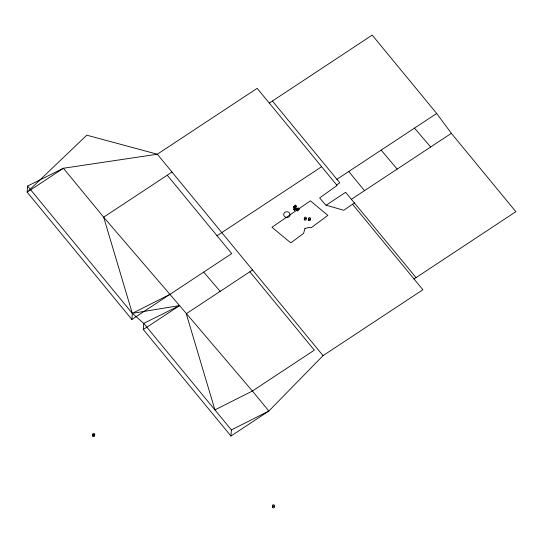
<?xml version="1.0" encoding="UTF-8"?>
<svg xmlns="http://www.w3.org/2000/svg" width="543" height="543" viewBox="0 0 543 543"><rect width="100%" height="100%" fill="white"/><g stroke="black" fill="none" stroke-linecap="round" stroke-linejoin="round"><path stroke-width="0.81" d="M354.559 202.892L343.767 210.25L325.766 205.105L319.617 197.917L337.074 185.468L257.151 88.333L157.321 154.219L63.409 168.255L27.578 186.059L27.15 192.181L131.881 319.474L231.718 253.588L167.237 175.219L103.659 217.173L132.309 313.345L131.881 319.474M352.516 204.236L422.882 289.752L323.044 355.638L268.86 411.037L230.958 436.049L143.311 329.52L143.739 323.39L132.309 313.345L27.578 186.059M230.958 436.049L231.386 429.92L143.739 323.39L179.57 305.594L252.393 391.028L268.86 411.037L231.386 429.92M293.566 206.937L295.589 205.139L296.458 206.645L294.421 207.955L293.566 206.937L295.589 205.139M293.675 209.265L295.772 207.521L296.58 209.041L294.476 210.29L293.675 209.265L295.772 207.521M294.421 207.955L293.593 206.489M294.476 210.29L293.702 208.817M296.274 210.066L298.121 207.976L299.03 209.381L297.326 210.935L296.274 210.066L298.121 207.976M297.326 210.935L299.064 208.933M269.301 103.095L372.206 35.098L436.687 113.467L451.369 133.327L515.85 211.695L414.004 278.966M167.237 175.219L171.941 171.988M336.646 184.953L339.796 182.787L272.376 100.984M217.03 235.737L321.632 166.701M336.857 179.353L436.687 113.467M326.126 205.206L345.647 192.331L416.013 277.582M143.311 329.52L179.57 305.594L103.659 217.173L63.409 168.255L27.15 192.181L86.771 135.18L157.321 154.219L323.044 355.638M351.531 199.206L451.369 133.327M252.57 269.986L186.269 313.739L214.926 409.911L252.393 391.028L314.329 350.154L249.848 271.778M294.455 207.507L296.485 206.197M294.51 209.842L296.614 208.593M169.776 294.462L132.309 313.345L179.57 305.594M296.302 209.618L297.354 210.487M298.087 208.424L299.03 209.381M414.499 128.107L430.653 146.99M381.159 150.112L397.157 169.097M203.686 272.084L220.173 291.36M295.555 205.58L296.458 206.645M348.749 171.507L364.502 190.654M295.738 207.969L296.58 209.041M290.071 214.512L290.003 215.259A3.177 2.851 4 0 1 287.057 217.465L286.229 217.39A3.177 2.851 4 0 1 283.751 214.214A3.177 2.851 4 0 1 287.023 211.763A3.177 2.851 4 0 1 290.071 214.512M304.962 228.44L303.571 233.415L290.824 242.884L271.968 227.266L310.42 200.849L327.857 215.388L311.22 227.734L308.919 227.469L304.962 228.44M304.548 219.901A1.032 0.93 4 0 0 306.252 219.433A1.032 0.93 4 0 0 304.928 218.334A1.032 0.93 4 0 0 304.548 219.901M304.63 218.734A1.032 0.93 4 0 0 306.333 218.266A1.032 0.93 4 0 0 305.01 217.166A1.032 0.93 4 0 0 304.63 218.734M272.6 507.603A1.086 0.977 4 0 0 274.419 507.196A1.086 0.977 4 0 0 273.095 505.981A1.086 0.977 4 0 0 272.6 507.603M272.681 506.436A1.086 0.977 4 0 0 274.5 506.028A1.086 0.977 4 0 0 273.177 504.814A1.086 0.977 4 0 0 272.681 506.436M308.729 220.519A1.066 0.957 4 0 0 310.42 219.874A1.066 0.957 4 0 0 308.933 218.87A1.066 0.957 4 0 0 308.729 220.519M308.811 219.352A1.066 0.957 4 0 0 310.501 218.707A1.066 0.957 4 0 0 309.015 217.702A1.066 0.957 4 0 0 308.811 219.352M92.839 436.28A1.086 0.977 4 0 0 94.658 435.873A1.086 0.977 4 0 0 93.335 434.651A1.086 0.977 4 0 0 92.839 436.28M92.921 435.113A1.086 0.977 4 0 0 94.74 434.705A1.086 0.977 4 0 0 93.416 433.484A1.086 0.977 4 0 0 92.921 435.113"/></g></svg>
